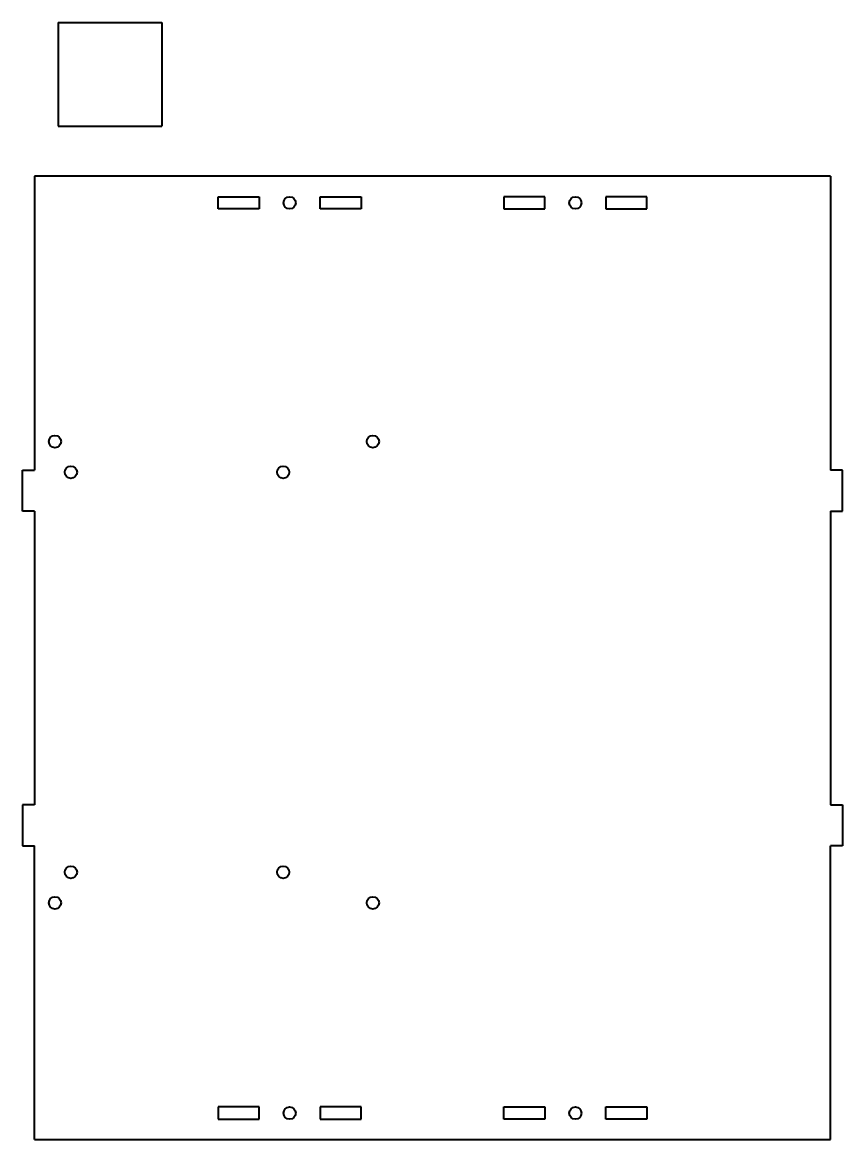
# Model space of a CAD drawing. Header units: inches. Extents: x -100 to 100, y -118 to 156.
import ezdxf

# ---------------------------------------------------------------- set-up
doc = ezdxf.new("R2010")
doc.units = ezdxf.units.IN
doc.header["$MEASUREMENT"] = 0
doc.layers.add('Visible', color=7, linetype='Continuous', lineweight=40)

msp = doc.modelspace()

# ---------------------------------------------------------------- linework, layer by layer
at = {"layer": 'Visible'}
for p, q in [((-91.76, 155.71), (-91.76, 130.31)), ((-91.76, 155.71), (-66.36, 155.71)), ((-66.36, 155.71), (-66.36, 130.31)), ((-91.76, 130.31), (-66.36, 130.31)), ((97.5, 118), (-97.5, 118)), ((-97.5, 118), (-97.5, 46)), ((97.5, 118), (97.5, 46)), ((-52.5, 110), (-52.5, 113)), ((-52.5, 113), (-42.5, 113)), ((-42.5, 113), (-42.5, 110)), ((-27.5, 110), (-27.5, 113)), ((-27.5, 113), (-17.5, 113)), ((-17.5, 113), (-17.5, 110)), ((17.5, 113), (17.5, 110)), ((27.5, 113), (17.5, 113)), ((27.5, 110), (27.5, 113)), ((52.5, 113), (42.5, 113)), ((42.5, 113), (42.5, 110)), ((52.5, 110), (52.5, 113)), ((-42.5, 110), (-52.5, 110)), ((-17.5, 110), (-27.5, 110)), ((17.5, 110), (27.5, 110)), ((42.5, 110), (52.5, 110)), ((-100.5, 36), (-100.5, 46)), ((-100.5, 46), (-97.5, 46)), ((100.5, 46), (97.5, 46)), ((100.5, 36), (100.5, 46)), ((-97.5, 36), (-100.5, 36)), ((-97.5, 36), (-97.5, -36)), ((97.5, 36), (100.5, 36)), ((97.5, 36), (97.5, -36)), ((-100.5, -36), (-100.5, -46)), ((-97.5, -36), (-100.5, -36)), ((97.5, -36), (100.5, -36)), ((100.5, -36), (100.5, -46)), ((-100.5, -46), (-97.5, -46)), ((-97.5, -118), (-97.5, -46)), ((100.5, -46), (97.5, -46)), ((97.5, -118), (97.5, -46)), ((-42.5, -110), (-52.5, -110)), ((-52.5, -110), (-52.5, -113)), ((-42.5, -113), (-42.5, -110)), ((-17.5, -110), (-27.5, -110)), ((-27.5, -110), (-27.5, -113)), ((-17.5, -113), (-17.5, -110)), ((17.5, -113), (17.5, -110)), ((17.5, -110), (27.5, -110)), ((27.5, -110), (27.5, -113)), ((42.5, -110), (52.5, -110)), ((42.5, -113), (42.5, -110)), ((52.5, -110), (52.5, -113)), ((-52.5, -113), (-42.5, -113)), ((-27.5, -113), (-17.5, -113)), ((27.5, -113), (17.5, -113)), ((52.5, -113), (42.5, -113)), ((-97.5, -118), (97.5, -118))]:
    msp.add_line(p, q, dxfattribs=at)
for centre in [(-35, 111.5), (35, 111.5), (-92.5, 53), (-14.6, 53), (-88.6, 45.5), (-36.6, 45.5), (-88.6, -52.5), (-36.6, -52.5), (-92.5, -60), (-14.6, -60), (-35, -111.5), (35, -111.5)]:
    msp.add_circle(centre, 1.5, dxfattribs=at)

doc.saveas('drawing.dxf')
